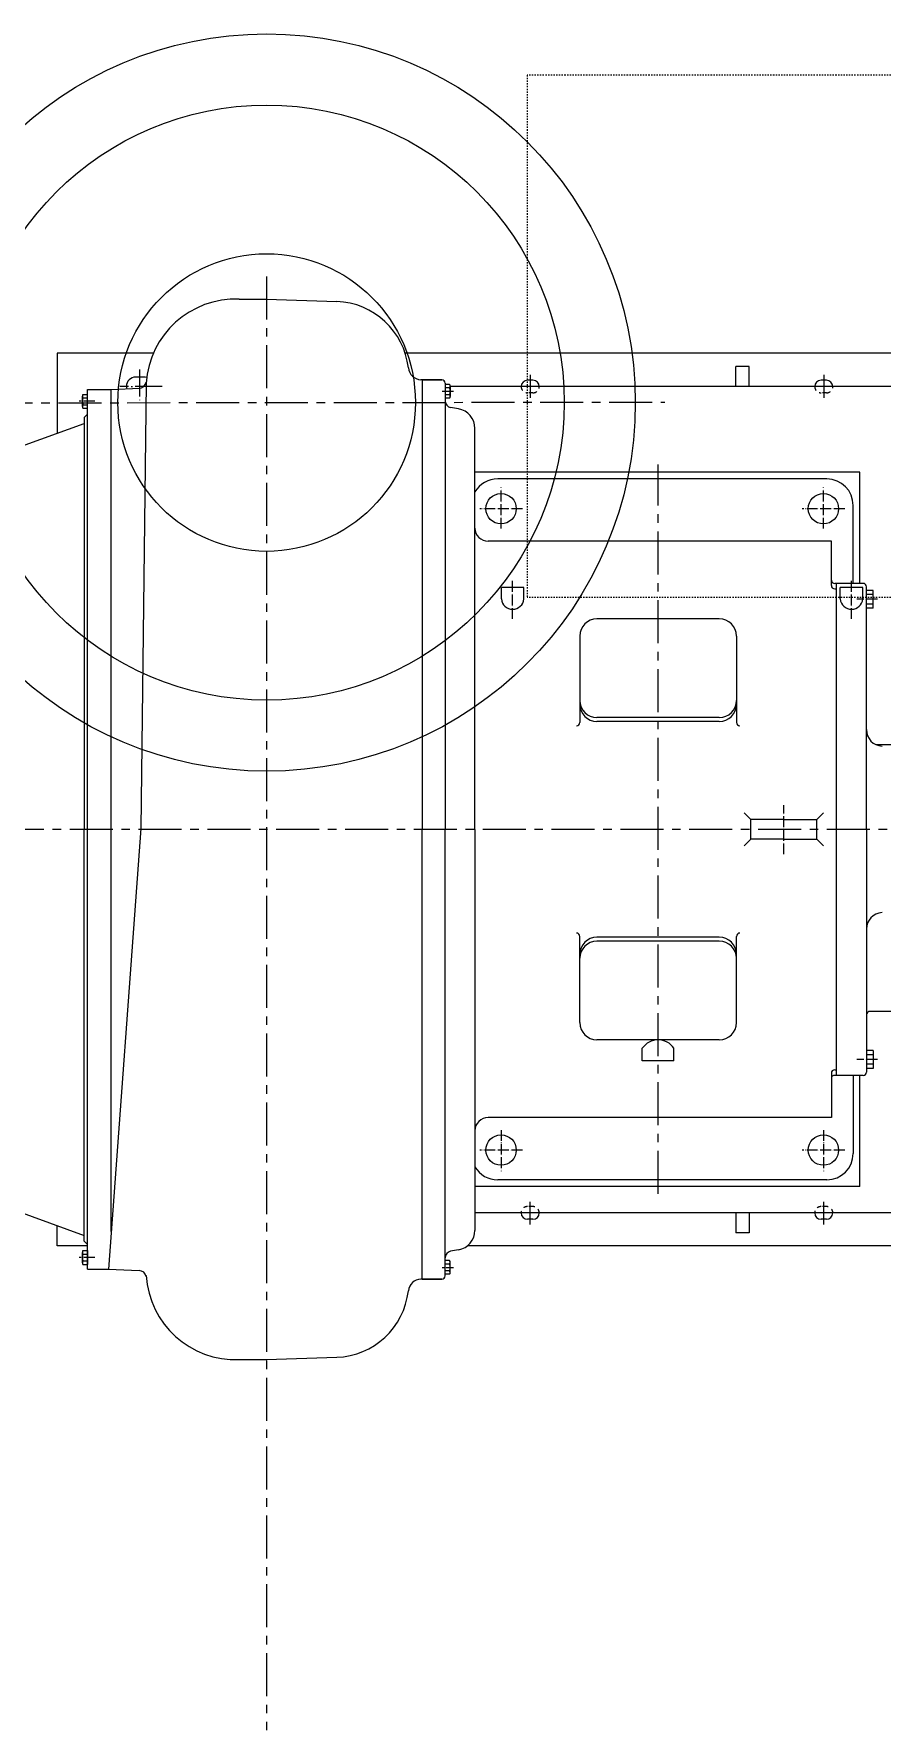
# Model space of a CAD drawing. Header units: inches. Extents: x -7 to 38035, y 41 to 29026.
# Drawn here: x 29942 to 31819, y 7749 to 11504 of the extents above; entities that cross this region are included whole.
import ezdxf

# ---------------------------------------------------------------- set-up
doc = ezdxf.new("R2010")
doc.units = ezdxf.units.IN
doc.header["$MEASUREMENT"] = 0
for name, pattern in [('ACAD_ISO04W100', [30, 24, -3, 0, -3]), ('CENTER', [50.8, 31.75, -6.35, 6.35, -6.35]), ('EB_DASH', [6, 3, -3])]:
    doc.linetypes.add(name, pattern=pattern)
doc.layers.add('CAXA1', color=5, linetype='CENTER', lineweight=5)

msp = doc.modelspace()

# ---------------------------------------------------------------- linework, layer by layer
at = {"color": 7, "linetype": 'EB_DASH', "lineweight": 5}
for p, q in [((32570.96, 11413.05), (31033.76, 11413.05)), ((31033.76, 11413.05), (31033.76, 10256.49)), ((32570.96, 10256.49), (31033.76, 10256.49))]:
    msp.add_line(p, q, dxfattribs=at)
at = {"color": 7, "lineweight": 5}
for p, q in [((30396.35, 10917.07), (30456.94, 10917.07)), ((30456.94, 10917.07), (30612.04, 10911.82)), ((30456.94, 10917.07), (30612.04, 10911.82)), ((30206.07, 10797.17), (29992.8, 10797.17)), ((29992.8, 10797.17), (29992.8, 10620.22)), ((35064.09, 10797.17), (30763.75, 10797.17)), ((30184.51, 10744.46), (30166.94, 10744.46)), ((31525.49, 10767.89), (31495.49, 10767.89)), ((31495.49, 10723.97), (31495.49, 10767.89)), ((31525.49, 10723.97), (31525.49, 10767.89)), ((30050.34, 10706.24), (30060.2, 10706.24)), ((30050.34, 10706.24), (30060.2, 10706.24)), ((30060.2, 8769.53), (30060.2, 10716.65)), ((30060.2, 10716.65), (30106.79, 10716.65)), ((30104.12, 10716.65), (30112.9, 10716.65)), ((30112.9, 10716.65), (30175.31, 10719.92)), ((30112.9, 8853.07), (30112.9, 10716.65)), ((30190.12, 10730.94), (30178.12, 9745.01)), ((30800.98, 10738.61), (30798.26, 10738.75)), ((30800.98, 10738.61), (30800.98, 9743.09)), ((30845.13, 10738.61), (30800.98, 10738.61)), ((30800.98, 10738.61), (30844.9, 10738.61)), ((30852.22, 10731.29), (30852.22, 9743.09)), ((30852.22, 10731.29), (30852.22, 10711.24)), ((30852.22, 10731.29), (30852.22, 10718.84)), ((30862.08, 10728.2), (30852.22, 10728.2)), ((30862.08, 10720.6), (30852.22, 10720.6)), ((30862.08, 10705.38), (30852.22, 10705.38)), ((30863.2, 10724.4), (30863.2, 10701.58)), ((35064.09, 10723.97), (30863.2, 10723.97)), ((31046.41, 10737.6), (31034.41, 10737.6)), ((31696.41, 10737.6), (31684.41, 10737.6)), ((30049.22, 10679.62), (30049.22, 10702.44)), ((30049.22, 10702.44), (30049.22, 10679.62)), ((30050.34, 10698.64), (30060.2, 10698.64)), ((30050.34, 10698.64), (30060.2, 10698.64)), ((30050.34, 10683.42), (30060.2, 10683.42)), ((30050.34, 10683.42), (30060.2, 10683.42)), ((30050.34, 10675.81), (30060.2, 10675.81)), ((30050.34, 10675.81), (30060.2, 10675.81)), ((30862.08, 10697.77), (30852.22, 10697.77)), ((30881.81, 10674.1), (30864.32, 10677.18)), ((29492.49, 10438.13), (30052.88, 10642.08)), ((30052.88, 10655.17), (30060.2, 10662.49)), ((30052.88, 10655.17), (30052.88, 9743.09)), ((30918.1, 9743.09), (30918.1, 10630.85)), ((31770.15, 10533.65), (30918.1, 10533.65)), ((31696.95, 10519.01), (30968.61, 10519.01)), ((31770.15, 10287.7), (31770.15, 10533.65)), ((31755.51, 10287.7), (31755.51, 10460.45)), ((31707.2, 10381.06), (30947.38, 10381.06)), ((31707.2, 10283.04), (31707.2, 10381.06)), ((31026.44, 10278.69), (30976.66, 10278.69)), ((30976.66, 10253.37), (30976.66, 10278.69)), ((31026.44, 10253.37), (31026.44, 10278.69)), ((31777.47, 10287.7), (31714.52, 10287.7)), ((31714.52, 10275.72), (31718.91, 10275.72)), ((31718.91, 9198.48), (31718.91, 10287.7)), ((31776.74, 10278.69), (31726.96, 10278.69)), ((31726.96, 10253.37), (31726.96, 10278.69)), ((31776.74, 10253.37), (31776.74, 10278.69)), ((31799.43, 10272.18), (31784.67, 10272.18)), ((31784.79, 9743.09), (31784.79, 10280.38)), ((31799.43, 10263.18), (31784.79, 10263.18)), ((31799.43, 10232.94), (31799.43, 10272.18)), ((31799.43, 10241.94), (31784.79, 10241.94)), ((31799.43, 10232.94), (31784.79, 10232.94)), ((31459.05, 10209.05), (31188.21, 10209.05)), ((31150.15, 10170.99), (31150.15, 9979.9)), ((31497.11, 10170.99), (31497.11, 9979.9)), ((31459.05, 9990.47), (31188.21, 9990.47)), ((31459.05, 9981.97), (31188.21, 9981.97)), ((31891.67, 9930.48), (31806.53, 9930.48)), ((31528.59, 9765.05), (31513.95, 9779.69)), ((31601.79, 9765.05), (31528.59, 9765.05)), ((31528.59, 9721.13), (31528.59, 9765.05)), ((31601.79, 9765.05), (31674.99, 9765.05)), ((31674.99, 9765.05), (31689.63, 9779.69)), ((31674.99, 9721.13), (31674.99, 9765.05)), ((30052.88, 8831.01), (30052.88, 9743.09)), ((30178.12, 9745.01), (30106.79, 8769.53)), ((30800.98, 8747.56), (30800.98, 9743.09)), ((30852.22, 8754.88), (30852.22, 9743.09)), ((30918.1, 9743.09), (30918.1, 8855.33)), ((31784.79, 9743.09), (31784.79, 9205.8)), ((31528.59, 9721.13), (31513.95, 9706.49)), ((31601.79, 9721.13), (31528.59, 9721.13)), ((31601.79, 9721.13), (31674.99, 9721.13)), ((31674.99, 9721.13), (31689.63, 9706.49)), ((31150.15, 9315.19), (31150.15, 9506.27)), ((31459.05, 9504.21), (31188.21, 9504.21)), ((31497.11, 9315.19), (31497.11, 9506.27)), ((31459.05, 9495.7), (31188.21, 9495.7)), ((31891.67, 9340.15), (31792.11, 9340.15)), ((31459.05, 9277.13), (31188.21, 9277.13)), ((31288.49, 9230.69), (31288.49, 9258.5)), ((31358.77, 9230.69), (31358.77, 9258.5)), ((31799.43, 9253.23), (31784.79, 9253.23)), ((31799.43, 9244.24), (31784.79, 9244.24)), ((31799.43, 9253.23), (31799.43, 9214)), ((31358.77, 9230.69), (31288.49, 9230.69)), ((31707.2, 9203.14), (31707.2, 9105.12)), ((31714.52, 9210.46), (31718.91, 9210.46)), ((31799.43, 9214), (31784.67, 9214)), ((31799.43, 9223), (31784.79, 9223)), ((31777.47, 9198.48), (31714.52, 9198.48)), ((31755.51, 9198.48), (31755.51, 9025.73)), ((31755.51, 9198.48), (31755.51, 9025.73)), ((31770.15, 8952.53), (31770.15, 9198.48)), ((31707.2, 9105.12), (30947.38, 9105.12)), ((29492.49, 9048.04), (30052.88, 8844.09)), ((31770.15, 8952.53), (30918.1, 8952.53)), ((31696.95, 8967.17), (30968.61, 8967.17)), ((31696.95, 8967.17), (30968.61, 8967.17)), ((29992.8, 8820.77), (29992.8, 8865.96)), ((33724.09, 8893.97), (30918.1, 8893.97)), ((31046.41, 8879.97), (31034.41, 8879.97)), ((31495.49, 8893.6), (31495.49, 8849.68)), ((31525.49, 8893.6), (31525.49, 8849.68)), ((31696.41, 8879.97), (31684.41, 8879.97)), ((30052.88, 8850.04), (30052.88, 8851.82)), ((30052.88, 8831.01), (30060.2, 8823.69)), ((31525.49, 8849.68), (31495.49, 8849.68)), ((30060.2, 8820.77), (29992.8, 8820.77)), ((30049.22, 8806.56), (30049.22, 8783.74)), ((30049.22, 8783.74), (30049.22, 8806.56)), ((30050.34, 8810.36), (30060.2, 8810.36)), ((30050.34, 8810.36), (30060.2, 8810.36)), ((30050.34, 8802.76), (30060.2, 8802.76)), ((30050.34, 8802.76), (30060.2, 8802.76)), ((30060.2, 8810.36), (30060.2, 8779.93)), ((30862.08, 8788.4), (30852.22, 8788.4)), ((30881.81, 8812.08), (30864.32, 8808.99)), ((33724.09, 8820.77), (30901.28, 8820.77)), ((30050.34, 8787.54), (30060.2, 8787.54)), ((30050.34, 8787.54), (30060.2, 8787.54)), ((30050.34, 8779.93), (30060.2, 8779.93)), ((30050.34, 8779.93), (30060.2, 8779.93)), ((30060.2, 8769.53), (30106.79, 8769.53)), ((30106.79, 8769.53), (30174.9, 8766.28)), ((30862.08, 8780.8), (30852.22, 8780.8)), ((30852.22, 8754.88), (30852.22, 8774.94)), ((30852.22, 8754.88), (30852.22, 8767.33)), ((30862.08, 8765.58), (30852.22, 8765.58)), ((30862.08, 8757.97), (30852.22, 8757.97)), ((30863.2, 8761.78), (30863.2, 8784.6)), ((30800.98, 8747.57), (30798.26, 8747.43)), ((30845.13, 8747.57), (30800.98, 8747.57)), ((30800.98, 8747.56), (30844.9, 8747.56)), ((30396.35, 8569.1), (30456.94, 8569.1)), ((30456.94, 8569.1), (30612.04, 8574.36)), ((30456.94, 8569.1), (30612.04, 8574.36))]:
    msp.add_line(p, q, dxfattribs=at)
at = {"color": 7, "linetype": 'ACAD_ISO04W100', "lineweight": 5, "ltscale": 2.5}
for p, q in [((30175.73, 10761.34), (30175.73, 10687.68)), ((31040.41, 10749.12), (31040.41, 10698.81)), ((31690.41, 10749.12), (31690.41, 10698.81)), ((30225.89, 10723.97), (30131.67, 10723.97)), ((31040.41, 8868.44), (31040.41, 8918.76)), ((31690.41, 8868.44), (31690.41, 8918.76))]:
    msp.add_line(p, q, dxfattribs=at)
at = {"color": 7, "linetype": 'ACAD_ISO04W100', "lineweight": 5, "ltscale": 0.3}
for p, q in [((30845.42, 10712.99), (30870.53, 10712.99)), ((30845.42, 8773.19), (30870.53, 8773.19))]:
    msp.add_line(p, q, dxfattribs=at)
at = {"color": 7, "linetype": 'EB_DASH', "lineweight": 5, "ltscale": 3}
for p, q in [((31046.41, 10709.6), (31034.41, 10709.6)), ((31696.41, 10709.6), (31684.41, 10709.6)), ((31046.41, 8907.97), (31034.41, 8907.97)), ((31696.41, 8907.97), (31684.41, 8907.97))]:
    msp.add_line(p, q, dxfattribs=at)
at = {"color": 7, "linetype": 'ACAD_ISO04W100', "lineweight": 5}
for p, q in [((30076.31, 10691.03), (30041.89, 10691.03)), ((30975.93, 10408.92), (30975.93, 10499.74)), ((31689.63, 10408.92), (31689.63, 10499.74)), ((31023.14, 10453.13), (30928.8, 10453.13)), ((31736.84, 10453.13), (31642.5, 10453.13)), ((31001.55, 10208.94), (31001.55, 10293.59)), ((31751.85, 10208.94), (31751.85, 10293.59)), ((31809.14, 10252.56), (31763.89, 10252.56)), ((31601.79, 9687.88), (31601.79, 9796.37)), ((31809.14, 9233.62), (31763.89, 9233.62)), ((30975.93, 9077.26), (30975.93, 8986.44)), ((31689.63, 9077.26), (31689.63, 8986.44)), ((31023.14, 9033.05), (30928.8, 9033.05)), ((31736.84, 9033.05), (31642.5, 9033.05)), ((30076.31, 8795.15), (30041.89, 8795.15))]:
    msp.add_line(p, q, dxfattribs=at)
at = {"color": 7, "lineweight": 5}
for centre, radius in [((30456.94, 10688.09), 816.18), ((30456.94, 10688.09), 658.8), ((30456.94, 10688.09), 329.4), ((30975.93, 10453.13), 33.67), ((31689.63, 10453.13), 33.67), ((30975.93, 9033.05), 33.67), ((31689.63, 9033.05), 33.67)]:
    msp.add_circle(centre, radius, dxfattribs=at)
for centre, radius, start, end in [((30388.81, 10718.11), 199.1, 87.82982, 176.30693), ((30606.27, 10746.48), 165.43, 6.34129, 88.00015), ((30166.94, 10723.97), 20.5, 90, 180), ((30184.51, 10723.97), 20.5, 70.65299, 90), ((30799.79, 10767.99), 29.28, 186.34129, 267), ((30056.23, 10702.44), 7.01, 147.13277, 212.86723), ((30056.23, 10702.44), 7.01, 147.13277, 212.86723), ((30166.94, 10723.97), 20.5, 180, 195.63011), ((30174.11, 10736.36), 16.48, 271.8439, 348.56653), ((30844.9, 10731.29), 7.32, 0, 90), ((30856.19, 10724.4), 7.01, 327.13277, 32.86723), ((30836.85, 10712.99), 26.35, 343.22135, 16.77865), ((30856.19, 10701.58), 7.01, 327.13277, 32.86723), ((31034.41, 10723.6), 14, 90, 180), ((31046.41, 10723.6), 14, 0, 90), ((31684.41, 10723.6), 14, 90, 180), ((31696.41, 10723.6), 14, 0, 90), ((30075.57, 10691.03), 26.35, 163.22135, 196.77865), ((30075.57, 10691.03), 26.35, 163.22135, 196.77865), ((30056.23, 10679.62), 7.01, 147.13277, 212.86723), ((30056.23, 10679.62), 7.01, 147.13277, 212.86723), ((30866.86, 10691.6), 14.64, 180, 260), ((30874.18, 10630.85), 43.92, 0, 80), ((30968.61, 10460.45), 58.56, 90, 149.59845), ((31696.95, 10460.45), 58.56, 0, 90), ((30947.38, 10410.34), 29.28, 180, 270), ((31714.52, 10295.02), 7.32, 180, 270), ((31001.55, 10255.35), 24.97, 184.55323, 355.44677), ((31714.52, 10283.04), 7.32, 180, 270), ((31751.85, 10255.35), 24.97, 184.55323, 355.44677), ((31777.47, 10280.38), 7.32, 0, 90), ((31188.21, 10170.99), 38.06, 90, 180), ((31459.05, 10170.99), 38.06, 0, 90), ((31188.21, 10028.54), 38.06, 180, 270), ((31459.05, 10028.54), 38.06, 270, 0), ((31188.21, 10020.03), 38.06, 180, 270), ((31459.05, 10020.03), 38.06, 270, 0), ((31142.83, 9979.9), 7.32, 270, 0), ((31504.43, 9979.9), 7.32, 180, 270), ((31821.39, 9963.93), 36.6, 180, 267), ((31821.39, 9522.25), 36.6, 93, 180), ((31142.83, 9506.27), 7.32, 0, 90), ((31188.21, 9466.14), 38.06, 90, 180), ((31459.05, 9466.14), 38.06, 0, 90), ((31504.43, 9506.27), 7.32, 90, 180), ((31188.21, 9457.64), 38.06, 90, 180), ((31459.05, 9457.64), 38.06, 0, 90), ((31188.21, 9315.19), 38.06, 180, 270), ((31459.05, 9315.19), 38.06, 270, 0), ((31792.11, 9332.83), 7.32, 90, 180), ((31323.63, 9234.67), 42.46, 34.15282, 145.84718), ((31714.52, 9203.14), 7.32, 90, 180), ((31777.47, 9205.8), 7.32, 270, 0), ((31714.52, 9191.16), 7.32, 90, 180), ((30947.38, 9075.84), 29.28, 90, 180), ((31696.95, 9025.73), 58.56, 270, 0), ((31696.95, 9025.73), 58.56, 270, 0), ((30968.61, 9025.73), 58.56, 210.40155, 270), ((30968.61, 9025.73), 58.56, 210.40155, 270), ((31034.41, 8893.97), 14, 180, 270), ((31046.41, 8893.97), 14, 270, 0), ((31684.41, 8893.97), 14, 180, 270), ((31696.41, 8893.97), 14, 270, 0), ((30874.18, 8855.33), 43.92, 280, 0), ((30056.23, 8806.56), 7.01, 147.13277, 212.86723), ((30056.23, 8806.56), 7.01, 147.13277, 212.86723), ((30075.57, 8795.15), 26.35, 163.22135, 196.77865), ((30075.57, 8795.15), 26.35, 163.22135, 196.77865), ((30866.86, 8794.58), 14.64, 100, 180), ((30856.19, 8784.6), 7.01, 327.13277, 32.86723), ((30056.23, 8783.74), 7.01, 147.13277, 212.86723), ((30056.23, 8783.74), 7.01, 147.13277, 212.86723), ((30174.11, 8749.82), 16.48, 11.43347, 88.1561), ((30388.81, 8768.06), 199.1, 183.69307, 272.17018), ((30844.9, 8754.88), 7.32, 270, 0), ((30836.85, 8773.19), 26.35, 343.22135, 16.77865), ((30856.19, 8761.78), 7.01, 327.13277, 32.86723), ((30606.27, 8739.69), 165.43, 271.99985, 353.65871), ((30799.79, 8718.19), 29.28, 93, 173.65871)]:
    msp.add_arc(centre, radius, start, end, dxfattribs=at)
at = {"color": 7, "linetype": 'EB_DASH', "lineweight": 5, "ltscale": 3}
for centre, start, end in [((31034.41, 10723.6), 180, 270), ((31046.41, 10723.6), 270, 0), ((31684.41, 10723.6), 180, 270), ((31696.41, 10723.6), 270, 0), ((31034.41, 8893.97), 90, 180), ((31046.41, 8893.97), 0, 90), ((31684.41, 8893.97), 90, 180), ((31696.41, 8893.97), 0, 90)]:
    msp.add_arc(centre, 14, start, end, dxfattribs=at)
at = {"layer": 'CAXA1', "linetype": 'CENTER', "lineweight": 5, "ltscale": 3}
for p, q in [((30456.94, 10967.36), (30456.94, 7748.9)), ((29538.8, 10687.09), (31338.68, 10689.09)), ((31323.63, 8935.95), (31323.63, 10550.89)), ((35145.39, 9743.09), (26742.69, 9743.09))]:
    msp.add_line(p, q, dxfattribs=at)

doc.saveas('drawing.dxf')
